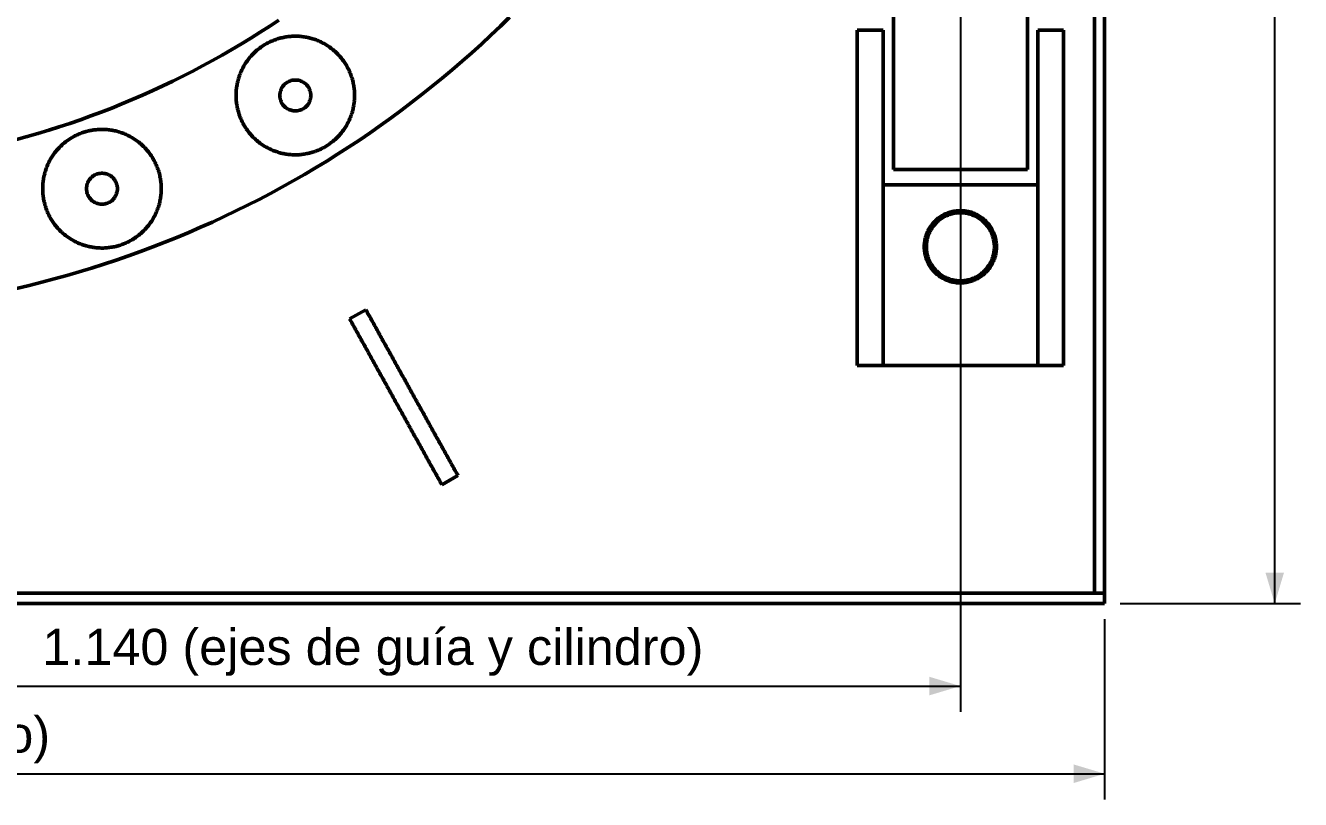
# Model space of a CAD drawing. Header units: millimetres. Extents: x 0 to 841, y 0 to 594.
# Drawn here: x 354.5 to 478.2, y 274 to 349 of the extents above; entities that cross this region are included whole.
import ezdxf
from ezdxf.enums import TextEntityAlignment as Align

# ---------------------------------------------------------------- set-up
doc = ezdxf.new("R2010")
doc.units = ezdxf.units.MM
for name, color, linetype, lineweight in [('COTA', 7, 'CONTINUOUS', 25), ('TXT', 7, 'CONTINUOUS', 25), ('VIS', 7, 'CONTINUOUS', 50)]:
    doc.layers.add(name, color=color, linetype=linetype, lineweight=lineweight)
doc.styles.add('STD', font='LiberationSans-Regular.ttf')

msp = doc.modelspace()

# ---------------------------------------------------------------- linework, layer by layer
at = {"layer": 'COTA'}
for p, q in [((475.75, 292.97), (475.75, 548.97)), ((445.25, 419.47), (445.25, 282.47)), ((460.75, 292.97), (478.25, 292.97)), ((459.25, 291.47), (459.25, 273.97)), ((331.25, 284.97), (445.25, 284.97)), ((203.25, 276.47), (459.25, 276.47))]:
    msp.add_line(p, q, dxfattribs=at)
for points in [[(475.75, 292.97), (476.65, 295.97), (474.85, 295.97)], [(445.25, 284.97), (442.25, 285.87), (442.25, 284.07)], [(459.25, 276.47), (456.25, 277.37), (456.25, 275.57)]]:
    msp.add_solid(points, dxfattribs=at)
at = {"layer": 'VIS'}
for points in [[(458.25, 293.97), (458.25, 547.97)], [(459.25, 293.97), (459.25, 547.97)], [(438.75, 335.06), (438.75, 368.56)], [(451.75, 368.56), (451.75, 335.06)], [(353.68, 323.52), (354.9, 323.81), (356.12, 324.12), (357.33, 324.44), (358.55, 324.77), (359.75, 325.12), (360.95, 325.49), (362.15, 325.87), (363.34, 326.26), (364.53, 326.68), (365.71, 327.1), (366.89, 327.54), (368.06, 328), (369.23, 328.47), (370.39, 328.95), (371.54, 329.45), (372.69, 329.96), (373.83, 330.49), (374.96, 331.03), (376.09, 331.59), (377.21, 332.16), (378.32, 332.74), (379.43, 333.34), (380.52, 333.96), (381.61, 334.58), (382.69, 335.22), (383.77, 335.87), (384.83, 336.54), (385.89, 337.22), (386.94, 337.91), (387.98, 338.62), (389.01, 339.34), (390.03, 340.07), (391.04, 340.82), (392.04, 341.58), (393.04, 342.35), (394.02, 343.13), (394.99, 343.92), (395.96, 344.73), (396.91, 345.55), (397.85, 346.38), (398.78, 347.22), (399.7, 348.08), (400.62, 348.94), (401.51, 349.82)], [(353.68, 337.95), (354.72, 338.24), (355.76, 338.54), (356.8, 338.86), (357.83, 339.18), (358.85, 339.52), (359.87, 339.88), (360.89, 340.24), (361.9, 340.62), (362.91, 341.01), (363.91, 341.42), (364.91, 341.83), (365.9, 342.26), (366.89, 342.7), (367.87, 343.16), (368.84, 343.63), (369.81, 344.1), (370.77, 344.59), (371.73, 345.1), (372.68, 345.61), (373.62, 346.14), (374.56, 346.68), (375.49, 347.23), (376.42, 347.79), (377.33, 348.36), (378.24, 348.95), (379.14, 349.54)], [(353.68, 337.95), (354.72, 338.24), (355.76, 338.54), (356.8, 338.86), (357.83, 339.18), (358.85, 339.52), (359.87, 339.88), (360.89, 340.24), (361.9, 340.62), (362.91, 341.01), (363.91, 341.42), (364.91, 341.83), (365.9, 342.26), (366.89, 342.7), (367.87, 343.16), (368.84, 343.63), (369.81, 344.1), (370.77, 344.59), (371.73, 345.1), (372.68, 345.61), (373.62, 346.14), (374.56, 346.68), (375.49, 347.23), (376.42, 347.79), (377.33, 348.36), (378.24, 348.95), (379.14, 349.54)], [(386.48, 342.23), (386.48, 342.35), (386.47, 342.47), (386.47, 342.59), (386.46, 342.71), (386.45, 342.83), (386.43, 342.95), (386.42, 343.07), (386.4, 343.18), (386.38, 343.3), (386.35, 343.42), (386.33, 343.54), (386.3, 343.65), (386.27, 343.77), (386.24, 343.89), (386.2, 344), (386.16, 344.11), (386.12, 344.23), (386.08, 344.34), (386.03, 344.45), (385.99, 344.56), (385.94, 344.67), (385.88, 344.78), (385.83, 344.88), (385.77, 344.99), (385.71, 345.1), (385.65, 345.2), (385.59, 345.3), (385.52, 345.4), (385.46, 345.5), (385.39, 345.6), (385.32, 345.7), (385.24, 345.79), (385.17, 345.88), (385.09, 345.98), (385.01, 346.07), (384.93, 346.15), (384.85, 346.24), (384.76, 346.33), (384.68, 346.41), (384.59, 346.49), (384.5, 346.57), (384.41, 346.65), (384.31, 346.72), (384.22, 346.8), (384.12, 346.87), (384.03, 346.94), (383.93, 347.01), (383.83, 347.07), (383.72, 347.14), (383.62, 347.2), (383.52, 347.26), (383.41, 347.31), (383.3, 347.37), (383.2, 347.42), (383.09, 347.47), (382.98, 347.52), (382.87, 347.57), (382.76, 347.61), (382.64, 347.65), (382.53, 347.69), (382.41, 347.73), (382.3, 347.76), (382.18, 347.79), (382.07, 347.82), (381.95, 347.85), (381.83, 347.87), (381.71, 347.89), (381.6, 347.91), (381.48, 347.93), (381.36, 347.94), (381.24, 347.96), (381.12, 347.97), (381, 347.97), (380.88, 347.98), (380.76, 347.98), (380.64, 347.98), (380.52, 347.97), (380.4, 347.97), (380.28, 347.96), (380.16, 347.95), (380.04, 347.94), (379.92, 347.92), (379.8, 347.9), (379.68, 347.88), (379.57, 347.86), (379.45, 347.83), (379.33, 347.81), (379.22, 347.78), (379.1, 347.74), (378.99, 347.71), (378.87, 347.67), (378.76, 347.63), (378.65, 347.59), (378.54, 347.54), (378.43, 347.5), (378.32, 347.45), (378.21, 347.4), (378.1, 347.34), (377.99, 347.29), (377.89, 347.23), (377.78, 347.17), (377.68, 347.11), (377.58, 347.04), (377.48, 346.97), (377.38, 346.91), (377.29, 346.83), (377.19, 346.76), (377.1, 346.69), (377, 346.61), (376.91, 346.53), (376.83, 346.45), (376.74, 346.37), (376.65, 346.28), (376.57, 346.2), (376.49, 346.11), (376.41, 346.02), (376.33, 345.93), (376.25, 345.84), (376.18, 345.74), (376.11, 345.65), (376.04, 345.55), (375.97, 345.45), (375.9, 345.35), (375.84, 345.25), (375.77, 345.15), (375.71, 345.04), (375.66, 344.94), (375.6, 344.83), (375.55, 344.72), (375.5, 344.61), (375.45, 344.51), (375.4, 344.39), (375.36, 344.28), (375.32, 344.17), (375.28, 344.06), (375.24, 343.94), (375.21, 343.83), (375.17, 343.71), (375.14, 343.6), (375.12, 343.48), (375.09, 343.36), (375.07, 343.24), (375.05, 343.13), (375.03, 343.01), (375.02, 342.89), (375, 342.77), (374.99, 342.65), (374.99, 342.53), (374.98, 342.41), (374.98, 342.29), (374.98, 342.17), (374.98, 342.05), (374.99, 341.93), (374.99, 341.81), (375, 341.69), (375.02, 341.57), (375.03, 341.45), (375.05, 341.33), (375.07, 341.21), (375.09, 341.1), (375.12, 340.98), (375.14, 340.86), (375.17, 340.75), (375.21, 340.63), (375.24, 340.51), (375.28, 340.4), (375.32, 340.29), (375.36, 340.17), (375.4, 340.06), (375.45, 339.95), (375.5, 339.84), (375.55, 339.73), (375.6, 339.63), (375.66, 339.52), (375.71, 339.41), (375.77, 339.31), (375.84, 339.21), (375.9, 339.11), (375.97, 339.01), (376.04, 338.91), (376.11, 338.81), (376.18, 338.71), (376.25, 338.62), (376.33, 338.53), (376.41, 338.44), (376.49, 338.35), (376.57, 338.26), (376.65, 338.17), (376.74, 338.09), (376.83, 338.01), (376.91, 337.93), (377, 337.85), (377.1, 337.77), (377.19, 337.7), (377.29, 337.62), (377.38, 337.55), (377.48, 337.48), (377.58, 337.42), (377.68, 337.35), (377.78, 337.29), (377.89, 337.23), (377.99, 337.17), (378.1, 337.12), (378.21, 337.06), (378.32, 337.01), (378.43, 336.96), (378.54, 336.91), (378.65, 336.87), (378.76, 336.83), (378.87, 336.79), (378.99, 336.75), (379.1, 336.71), (379.22, 336.68), (379.33, 336.65), (379.45, 336.62), (379.57, 336.6), (379.68, 336.57), (379.8, 336.55), (379.92, 336.54), (380.04, 336.52), (380.16, 336.51), (380.28, 336.5), (380.4, 336.49), (380.52, 336.48), (380.64, 336.48), (380.76, 336.48), (380.88, 336.48), (381, 336.49), (381.12, 336.49), (381.24, 336.5), (381.36, 336.51), (381.48, 336.53), (381.6, 336.54), (381.71, 336.56), (381.83, 336.59), (381.95, 336.61), (382.07, 336.64), (382.18, 336.67), (382.3, 336.7), (382.41, 336.73), (382.53, 336.77), (382.64, 336.81), (382.76, 336.85), (382.87, 336.89), (382.98, 336.94), (383.09, 336.98), (383.2, 337.04), (383.3, 337.09), (383.41, 337.14), (383.52, 337.2), (383.62, 337.26), (383.72, 337.32), (383.83, 337.38), (383.93, 337.45), (384.03, 337.52), (384.12, 337.59), (384.22, 337.66), (384.31, 337.73), (384.41, 337.81), (384.5, 337.89), (384.59, 337.97), (384.68, 338.05), (384.76, 338.13), (384.85, 338.22), (384.93, 338.3), (385.01, 338.39), (385.09, 338.48), (385.17, 338.57), (385.24, 338.67), (385.32, 338.76), (385.39, 338.86), (385.46, 338.96), (385.52, 339.06), (385.59, 339.16), (385.65, 339.26), (385.71, 339.36), (385.77, 339.47), (385.83, 339.57), (385.88, 339.68), (385.94, 339.79), (385.99, 339.9), (386.03, 340.01), (386.08, 340.12), (386.12, 340.23), (386.16, 340.34), (386.2, 340.46), (386.24, 340.57), (386.27, 340.69), (386.3, 340.8), (386.33, 340.92), (386.35, 341.04), (386.38, 341.15), (386.4, 341.27), (386.42, 341.39), (386.43, 341.51), (386.45, 341.63), (386.46, 341.75), (386.47, 341.87), (386.47, 341.99), (386.48, 342.11), (386.48, 342.23)], [(437.75, 348.56), (435.25, 348.56)], [(435.25, 316.06), (435.25, 348.56)], [(437.75, 316.06), (437.75, 348.56)], [(455.25, 348.56), (452.75, 348.56)], [(452.75, 316.06), (452.75, 348.56)], [(455.25, 316.06), (455.25, 348.56)], [(382.23, 342.23), (382.22, 342.35), (382.21, 342.47), (382.19, 342.59), (382.15, 342.7), (382.11, 342.82), (382.06, 342.93), (382, 343.03), (381.93, 343.13), (381.85, 343.22), (381.77, 343.31), (381.68, 343.39), (381.58, 343.46), (381.48, 343.53), (381.37, 343.58), (381.26, 343.63), (381.15, 343.67), (381.03, 343.7), (380.91, 343.72), (380.79, 343.73), (380.67, 343.73), (380.55, 343.72), (380.43, 343.7), (380.31, 343.67), (380.2, 343.63), (380.09, 343.58), (379.98, 343.53), (379.88, 343.46), (379.78, 343.39), (379.69, 343.31), (379.61, 343.22), (379.53, 343.13), (379.46, 343.03), (379.4, 342.93), (379.35, 342.82), (379.31, 342.7), (379.27, 342.59), (379.25, 342.47), (379.23, 342.35), (379.23, 342.23), (379.23, 342.11), (379.25, 341.99), (379.27, 341.87), (379.31, 341.75), (379.35, 341.64), (379.4, 341.53), (379.46, 341.43), (379.53, 341.33), (379.61, 341.23), (379.69, 341.15), (379.78, 341.07), (379.88, 340.99), (379.98, 340.93), (380.09, 340.87), (380.2, 340.83), (380.31, 340.79), (380.43, 340.76), (380.55, 340.74), (380.67, 340.73), (380.79, 340.73), (380.91, 340.74), (381.03, 340.76), (381.15, 340.79), (381.26, 340.83), (381.37, 340.87), (381.48, 340.93), (381.58, 340.99), (381.68, 341.07), (381.77, 341.15), (381.85, 341.23), (381.93, 341.33), (382, 341.43), (382.06, 341.53), (382.11, 341.64), (382.15, 341.75), (382.19, 341.87), (382.21, 341.99), (382.22, 342.11), (382.23, 342.23)], [(367.72, 333.19), (367.71, 333.31), (367.71, 333.43), (367.7, 333.55), (367.7, 333.67), (367.68, 333.79), (367.67, 333.91), (367.65, 334.03), (367.64, 334.15), (367.61, 334.27), (367.59, 334.38), (367.57, 334.5), (367.54, 334.62), (367.51, 334.73), (367.47, 334.85), (367.44, 334.96), (367.4, 335.08), (367.36, 335.19), (367.31, 335.3), (367.27, 335.41), (367.22, 335.52), (367.17, 335.63), (367.12, 335.74), (367.07, 335.85), (367.01, 335.95), (366.95, 336.06), (366.89, 336.16), (366.83, 336.26), (366.76, 336.37), (366.69, 336.47), (366.62, 336.56), (366.55, 336.66), (366.48, 336.75), (366.4, 336.85), (366.33, 336.94), (366.25, 337.03), (366.17, 337.12), (366.08, 337.21), (366, 337.29), (365.91, 337.37), (365.83, 337.46), (365.74, 337.53), (365.64, 337.61), (365.55, 337.69), (365.46, 337.76), (365.36, 337.83), (365.26, 337.9), (365.16, 337.97), (365.06, 338.04), (364.96, 338.1), (364.86, 338.16), (364.75, 338.22), (364.65, 338.28), (364.54, 338.33), (364.43, 338.39), (364.32, 338.44), (364.21, 338.48), (364.1, 338.53), (363.99, 338.57), (363.88, 338.62), (363.77, 338.65), (363.65, 338.69), (363.54, 338.72), (363.42, 338.76), (363.3, 338.79), (363.19, 338.81), (363.07, 338.84), (362.95, 338.86), (362.83, 338.88), (362.71, 338.89), (362.59, 338.91), (362.48, 338.92), (362.36, 338.93), (362.24, 338.94), (362.12, 338.94), (362, 338.94), (361.88, 338.94), (361.76, 338.94), (361.64, 338.93), (361.52, 338.93), (361.4, 338.91), (361.28, 338.9), (361.16, 338.89), (361.04, 338.87), (360.92, 338.85), (360.8, 338.82), (360.69, 338.8), (360.57, 338.77), (360.45, 338.74), (360.34, 338.71), (360.22, 338.67), (360.11, 338.63), (360, 338.6), (359.88, 338.55), (359.77, 338.51), (359.66, 338.46), (359.55, 338.41), (359.44, 338.36), (359.34, 338.31), (359.23, 338.25), (359.13, 338.19), (359.02, 338.13), (358.92, 338.07), (358.82, 338), (358.72, 337.94), (358.62, 337.87), (358.52, 337.8), (358.43, 337.73), (358.33, 337.65), (358.24, 337.57), (358.15, 337.5), (358.06, 337.41), (357.98, 337.33), (357.89, 337.25), (357.81, 337.16), (357.72, 337.07), (357.64, 336.99), (357.57, 336.89), (357.49, 336.8), (357.41, 336.71), (357.34, 336.61), (357.27, 336.51), (357.2, 336.42), (357.14, 336.32), (357.07, 336.21), (357.01, 336.11), (356.95, 336.01), (356.89, 335.9), (356.84, 335.8), (356.79, 335.69), (356.73, 335.58), (356.69, 335.47), (356.64, 335.36), (356.6, 335.25), (356.55, 335.13), (356.51, 335.02), (356.48, 334.91), (356.44, 334.79), (356.41, 334.68), (356.38, 334.56), (356.35, 334.44), (356.33, 334.33), (356.31, 334.21), (356.29, 334.09), (356.27, 333.97), (356.25, 333.85), (356.24, 333.73), (356.23, 333.61), (356.22, 333.49), (356.22, 333.37), (356.22, 333.25), (356.22, 333.13), (356.22, 333.01), (356.22, 332.89), (356.23, 332.77), (356.24, 332.65), (356.25, 332.53), (356.27, 332.42), (356.29, 332.3), (356.31, 332.18), (356.33, 332.06), (356.35, 331.94), (356.38, 331.83), (356.41, 331.71), (356.44, 331.59), (356.48, 331.48), (356.51, 331.36), (356.55, 331.25), (356.6, 331.14), (356.64, 331.03), (356.69, 330.92), (356.73, 330.81), (356.79, 330.7), (356.84, 330.59), (356.89, 330.48), (356.95, 330.38), (357.01, 330.27), (357.07, 330.17), (357.14, 330.07), (357.2, 329.97), (357.27, 329.87), (357.34, 329.77), (357.41, 329.68), (357.49, 329.58), (357.57, 329.49), (357.64, 329.4), (357.72, 329.31), (357.81, 329.22), (357.89, 329.14), (357.98, 329.05), (358.06, 328.97), (358.15, 328.89), (358.24, 328.81), (358.33, 328.74), (358.43, 328.66), (358.52, 328.59), (358.62, 328.52), (358.72, 328.45), (358.82, 328.38), (358.92, 328.32), (359.02, 328.25), (359.13, 328.19), (359.23, 328.14), (359.34, 328.08), (359.44, 328.03), (359.55, 327.97), (359.66, 327.92), (359.77, 327.88), (359.88, 327.83), (360, 327.79), (360.11, 327.75), (360.22, 327.71), (360.34, 327.68), (360.45, 327.65), (360.57, 327.62), (360.69, 327.59), (360.8, 327.56), (360.92, 327.54), (361.04, 327.52), (361.16, 327.5), (361.28, 327.48), (361.4, 327.47), (361.52, 327.46), (361.64, 327.45), (361.76, 327.45), (361.88, 327.44), (362, 327.44), (362.12, 327.44), (362.24, 327.45), (362.36, 327.46), (362.48, 327.47), (362.59, 327.48), (362.71, 327.49), (362.83, 327.51), (362.95, 327.53), (363.07, 327.55), (363.19, 327.57), (363.3, 327.6), (363.42, 327.63), (363.54, 327.66), (363.65, 327.7), (363.77, 327.73), (363.88, 327.77), (363.99, 327.81), (364.1, 327.86), (364.21, 327.9), (364.32, 327.95), (364.43, 328), (364.54, 328.05), (364.65, 328.11), (364.75, 328.16), (364.86, 328.22), (364.96, 328.28), (365.06, 328.35), (365.16, 328.41), (365.26, 328.48), (365.36, 328.55), (365.46, 328.62), (365.55, 328.7), (365.64, 328.77), (365.74, 328.85), (365.83, 328.93), (365.91, 329.01), (366, 329.1), (366.08, 329.18), (366.17, 329.27), (366.25, 329.36), (366.33, 329.45), (366.4, 329.54), (366.48, 329.63), (366.55, 329.73), (366.62, 329.82), (366.69, 329.92), (366.76, 330.02), (366.83, 330.12), (366.89, 330.22), (366.95, 330.33), (367.01, 330.43), (367.07, 330.54), (367.12, 330.64), (367.17, 330.75), (367.22, 330.86), (367.27, 330.97), (367.31, 331.08), (367.36, 331.2), (367.4, 331.31), (367.44, 331.42), (367.47, 331.54), (367.51, 331.65), (367.54, 331.77), (367.57, 331.88), (367.59, 332), (367.61, 332.12), (367.64, 332.24), (367.65, 332.36), (367.67, 332.47), (367.68, 332.59), (367.7, 332.71), (367.7, 332.83), (367.71, 332.95), (367.71, 333.07), (367.72, 333.19)], [(363.47, 333.19), (363.46, 333.31), (363.45, 333.43), (363.42, 333.55), (363.39, 333.67), (363.35, 333.78), (363.29, 333.89), (363.23, 333.99), (363.17, 334.09), (363.09, 334.19), (363.01, 334.27), (362.91, 334.35), (362.82, 334.43), (362.72, 334.49), (362.61, 334.55), (362.5, 334.6), (362.38, 334.63), (362.27, 334.66), (362.15, 334.68), (362.03, 334.69), (361.91, 334.69), (361.79, 334.68), (361.67, 334.66), (361.55, 334.63), (361.43, 334.6), (361.32, 334.55), (361.22, 334.49), (361.11, 334.43), (361.02, 334.35), (360.93, 334.27), (360.84, 334.19), (360.77, 334.09), (360.7, 333.99), (360.64, 333.89), (360.59, 333.78), (360.54, 333.67), (360.51, 333.55), (360.49, 333.43), (360.47, 333.31), (360.47, 333.19), (360.47, 333.07), (360.49, 332.95), (360.51, 332.83), (360.54, 332.72), (360.59, 332.6), (360.64, 332.5), (360.7, 332.39), (360.77, 332.29), (360.84, 332.2), (360.93, 332.11), (361.02, 332.03), (361.11, 331.96), (361.22, 331.89), (361.32, 331.84), (361.43, 331.79), (361.55, 331.75), (361.67, 331.72), (361.79, 331.7), (361.91, 331.69), (362.03, 331.69), (362.15, 331.7), (362.27, 331.72), (362.38, 331.75), (362.5, 331.79), (362.61, 331.84), (362.72, 331.89), (362.82, 331.96), (362.91, 332.03), (363.01, 332.11), (363.09, 332.2), (363.17, 332.29), (363.23, 332.39), (363.29, 332.5), (363.35, 332.6), (363.39, 332.72), (363.42, 332.83), (363.45, 332.95), (363.46, 333.07), (363.47, 333.19)], [(451.75, 335.06), (451.63, 335.06), (451.51, 335.06), (451.39, 335.06), (451.27, 335.06), (451.15, 335.06), (451.03, 335.06), (450.91, 335.06), (450.79, 335.06), (450.67, 335.06), (450.55, 335.06), (450.43, 335.06), (450.31, 335.06), (450.19, 335.06), (450.06, 335.06), (449.94, 335.06), (449.82, 335.06), (449.7, 335.06), (449.58, 335.06), (449.46, 335.06), (449.34, 335.06), (449.22, 335.06), (449.1, 335.06), (448.98, 335.06), (448.86, 335.06), (448.74, 335.06), (448.62, 335.06), (448.5, 335.06), (448.38, 335.06), (448.26, 335.06), (448.14, 335.06), (448.02, 335.06), (447.9, 335.06), (447.78, 335.06), (447.66, 335.06), (447.54, 335.06), (447.42, 335.06), (447.3, 335.06), (447.18, 335.06), (447.06, 335.06), (446.94, 335.06), (446.81, 335.06), (446.69, 335.06), (446.57, 335.06), (446.45, 335.06), (446.33, 335.06), (446.21, 335.06), (446.09, 335.06), (445.97, 335.06), (445.85, 335.06), (445.73, 335.06), (445.61, 335.06), (445.49, 335.06), (445.37, 335.06), (445.25, 335.06), (445.13, 335.06), (445.01, 335.06), (444.89, 335.06), (444.77, 335.06), (444.65, 335.06), (444.53, 335.06), (444.41, 335.06), (444.29, 335.06), (444.17, 335.06), (444.05, 335.06), (443.93, 335.06), (443.81, 335.06), (443.69, 335.06), (443.56, 335.06), (443.44, 335.06), (443.32, 335.06), (443.2, 335.06), (443.08, 335.06), (442.96, 335.06), (442.84, 335.06), (442.72, 335.06), (442.6, 335.06), (442.48, 335.06), (442.36, 335.06), (442.24, 335.06), (442.12, 335.06), (442, 335.06), (441.88, 335.06), (441.76, 335.06), (441.64, 335.06), (441.52, 335.06), (441.4, 335.06), (441.28, 335.06), (441.16, 335.06), (441.04, 335.06), (440.92, 335.06), (440.8, 335.06), (440.68, 335.06), (440.56, 335.06), (440.44, 335.06), (440.31, 335.06), (440.19, 335.06), (440.07, 335.06), (439.95, 335.06), (439.83, 335.06), (439.71, 335.06), (439.59, 335.06), (439.47, 335.06), (439.35, 335.06), (439.23, 335.06), (439.11, 335.06), (438.99, 335.06), (438.87, 335.06), (438.75, 335.06)], [(437.75, 316.06), (437.75, 333.56)], [(452.75, 333.56), (437.75, 333.56)], [(452.75, 316.06), (452.75, 333.56)], [(448.75, 327.56), (448.75, 327.68), (448.74, 327.8), (448.73, 327.92), (448.72, 328.04), (448.7, 328.16), (448.68, 328.28), (448.65, 328.39), (448.62, 328.51), (448.58, 328.63), (448.55, 328.74), (448.5, 328.85), (448.46, 328.96), (448.41, 329.07), (448.35, 329.18), (448.3, 329.29), (448.24, 329.39), (448.17, 329.49), (448.1, 329.59), (448.03, 329.69), (447.96, 329.78), (447.88, 329.87), (447.8, 329.96), (447.71, 330.05), (447.63, 330.13), (447.54, 330.21), (447.45, 330.29), (447.35, 330.36), (447.25, 330.43), (447.15, 330.5), (447.05, 330.56), (446.95, 330.62), (446.84, 330.68), (446.73, 330.73), (446.62, 330.78), (446.51, 330.83), (446.4, 330.87), (446.29, 330.9), (446.17, 330.94), (446.05, 330.97), (445.94, 330.99), (445.82, 331.01), (445.7, 331.03), (445.58, 331.05), (445.46, 331.06), (445.34, 331.06), (445.22, 331.06), (445.1, 331.06), (444.98, 331.05), (444.86, 331.04), (444.74, 331.02), (444.62, 331), (444.5, 330.98), (444.39, 330.95), (444.27, 330.92), (444.16, 330.89), (444.04, 330.85), (443.93, 330.8), (443.82, 330.76), (443.71, 330.71), (443.61, 330.65), (443.5, 330.59), (443.4, 330.53), (443.3, 330.47), (443.2, 330.4), (443.1, 330.32), (443.01, 330.25), (442.92, 330.17), (442.83, 330.09), (442.74, 330), (442.66, 329.92), (442.58, 329.83), (442.51, 329.73), (442.43, 329.64), (442.36, 329.54), (442.3, 329.44), (442.23, 329.34), (442.17, 329.23), (442.12, 329.13), (442.07, 329.02), (442.02, 328.91), (441.97, 328.8), (441.93, 328.68), (441.9, 328.57), (441.87, 328.45), (441.84, 328.34), (441.81, 328.22), (441.79, 328.1), (441.78, 327.98), (441.76, 327.86), (441.75, 327.74), (441.75, 327.62), (441.75, 327.5), (441.75, 327.38), (441.76, 327.26), (441.78, 327.14), (441.79, 327.02), (441.81, 326.9), (441.84, 326.79), (441.87, 326.67), (441.9, 326.55), (441.93, 326.44), (441.97, 326.33), (442.02, 326.22), (442.07, 326.1), (442.12, 326), (442.17, 325.89), (442.23, 325.79), (442.3, 325.68), (442.36, 325.58), (442.43, 325.48), (442.51, 325.39), (442.58, 325.3), (442.66, 325.21), (442.74, 325.12), (442.83, 325.03), (442.92, 324.95), (443.01, 324.87), (443.1, 324.8), (443.2, 324.73), (443.3, 324.66), (443.4, 324.59), (443.5, 324.53), (443.61, 324.47), (443.71, 324.42), (443.82, 324.37), (443.93, 324.32), (444.04, 324.28), (444.16, 324.24), (444.27, 324.2), (444.39, 324.17), (444.5, 324.14), (444.62, 324.12), (444.74, 324.1), (444.86, 324.08), (444.98, 324.07), (445.1, 324.06), (445.22, 324.06), (445.34, 324.06), (445.46, 324.07), (445.58, 324.08), (445.7, 324.09), (445.82, 324.11), (445.94, 324.13), (446.05, 324.15), (446.17, 324.18), (446.29, 324.22), (446.4, 324.26), (446.51, 324.3), (446.62, 324.34), (446.73, 324.39), (446.84, 324.44), (446.95, 324.5), (447.05, 324.56), (447.15, 324.62), (447.25, 324.69), (447.35, 324.76), (447.45, 324.84), (447.54, 324.91), (447.63, 324.99), (447.71, 325.08), (447.8, 325.16), (447.88, 325.25), (447.96, 325.34), (448.03, 325.44), (448.1, 325.53), (448.17, 325.63), (448.24, 325.73), (448.3, 325.84), (448.35, 325.94), (448.41, 326.05), (448.46, 326.16), (448.5, 326.27), (448.55, 326.38), (448.58, 326.5), (448.62, 326.61), (448.65, 326.73), (448.68, 326.85), (448.7, 326.96), (448.72, 327.08), (448.73, 327.2), (448.74, 327.32), (448.75, 327.44), (448.75, 327.56)], [(448.55, 327.56), (448.55, 327.68), (448.54, 327.8), (448.53, 327.92), (448.51, 328.04), (448.5, 328.16), (448.47, 328.28), (448.44, 328.4), (448.41, 328.51), (448.37, 328.63), (448.33, 328.74), (448.29, 328.85), (448.24, 328.96), (448.18, 329.07), (448.13, 329.18), (448.07, 329.28), (448, 329.38), (447.93, 329.48), (447.86, 329.58), (447.79, 329.67), (447.71, 329.76), (447.63, 329.85), (447.54, 329.94), (447.45, 330.02), (447.36, 330.1), (447.27, 330.17), (447.17, 330.25), (447.07, 330.31), (446.97, 330.38), (446.87, 330.44), (446.76, 330.5), (446.65, 330.55), (446.54, 330.6), (446.43, 330.64), (446.32, 330.68), (446.2, 330.72), (446.08, 330.75), (445.97, 330.78), (445.85, 330.81), (445.73, 330.83), (445.61, 330.84), (445.49, 330.85), (445.37, 330.86), (445.25, 330.86), (445.13, 330.86), (445.01, 330.85), (444.89, 330.84), (444.77, 330.83), (444.65, 330.81), (444.53, 330.78), (444.42, 330.75), (444.3, 330.72), (444.18, 330.68), (444.07, 330.64), (443.96, 330.6), (443.85, 330.55), (443.74, 330.5), (443.63, 330.44), (443.53, 330.38), (443.43, 330.31), (443.33, 330.25), (443.23, 330.17), (443.14, 330.1), (443.05, 330.02), (442.96, 329.94), (442.87, 329.85), (442.79, 329.76), (442.71, 329.67), (442.64, 329.58), (442.57, 329.48), (442.5, 329.38), (442.43, 329.28), (442.37, 329.18), (442.32, 329.07), (442.26, 328.96), (442.21, 328.85), (442.17, 328.74), (442.13, 328.63), (442.09, 328.51), (442.06, 328.4), (442.03, 328.28), (442, 328.16), (441.99, 328.04), (441.97, 327.92), (441.96, 327.8), (441.95, 327.68), (441.95, 327.56), (441.95, 327.44), (441.96, 327.32), (441.97, 327.2), (441.99, 327.08), (442, 326.96), (442.03, 326.84), (442.06, 326.73), (442.09, 326.61), (442.13, 326.5), (442.17, 326.38), (442.21, 326.27), (442.26, 326.16), (442.32, 326.05), (442.37, 325.95), (442.43, 325.84), (442.5, 325.74), (442.57, 325.64), (442.64, 325.54), (442.71, 325.45), (442.79, 325.36), (442.87, 325.27), (442.96, 325.19), (443.05, 325.1), (443.14, 325.02), (443.23, 324.95), (443.33, 324.88), (443.43, 324.81), (443.53, 324.74), (443.63, 324.68), (443.74, 324.63), (443.85, 324.57), (443.96, 324.52), (444.07, 324.48), (444.18, 324.44), (444.3, 324.4), (444.42, 324.37), (444.53, 324.34), (444.65, 324.32), (444.77, 324.3), (444.89, 324.28), (445.01, 324.27), (445.13, 324.26), (445.25, 324.26), (445.37, 324.26), (445.49, 324.27), (445.61, 324.28), (445.73, 324.3), (445.85, 324.32), (445.97, 324.34), (446.08, 324.37), (446.2, 324.4), (446.32, 324.44), (446.43, 324.48), (446.54, 324.52), (446.65, 324.57), (446.76, 324.63), (446.87, 324.68), (446.97, 324.74), (447.07, 324.81), (447.17, 324.88), (447.27, 324.95), (447.36, 325.02), (447.45, 325.1), (447.54, 325.19), (447.63, 325.27), (447.71, 325.36), (447.79, 325.45), (447.86, 325.54), (447.93, 325.64), (448, 325.74), (448.07, 325.84), (448.13, 325.95), (448.18, 326.05), (448.24, 326.16), (448.29, 326.27), (448.33, 326.38), (448.37, 326.5), (448.41, 326.61), (448.44, 326.73), (448.47, 326.84), (448.5, 326.96), (448.51, 327.08), (448.53, 327.2), (448.54, 327.32), (448.55, 327.44), (448.55, 327.56)], [(386, 320.58), (387.57, 321.45)], [(394.93, 304.49), (394.87, 304.6), (394.81, 304.71), (394.76, 304.81), (394.7, 304.92), (394.64, 305.02), (394.58, 305.13), (394.52, 305.23), (394.46, 305.34), (394.41, 305.44), (394.35, 305.55), (394.29, 305.65), (394.23, 305.76), (394.17, 305.86), (394.11, 305.97), (394.06, 306.07), (394, 306.18), (393.94, 306.28), (393.88, 306.39), (393.82, 306.49), (393.76, 306.6), (393.7, 306.7), (393.65, 306.81), (393.59, 306.91), (393.53, 307.02), (393.47, 307.12), (393.41, 307.23), (393.35, 307.33), (393.3, 307.44), (393.24, 307.54), (393.18, 307.65), (393.12, 307.75), (393.06, 307.86), (393, 307.96), (392.95, 308.07), (392.89, 308.17), (392.83, 308.28), (392.77, 308.38), (392.71, 308.49), (392.65, 308.59), (392.6, 308.7), (392.54, 308.8), (392.48, 308.91), (392.42, 309.02), (392.36, 309.12), (392.3, 309.23), (392.24, 309.33), (392.19, 309.44), (392.13, 309.54), (392.07, 309.65), (392.01, 309.75), (391.95, 309.86), (391.89, 309.96), (391.84, 310.07), (391.78, 310.17), (391.72, 310.28), (391.66, 310.38), (391.6, 310.49), (391.54, 310.59), (391.49, 310.7), (391.43, 310.8), (391.37, 310.91), (391.31, 311.01), (391.25, 311.12), (391.19, 311.22), (391.13, 311.33), (391.08, 311.43), (391.02, 311.54), (390.96, 311.64), (390.9, 311.75), (390.84, 311.85), (390.78, 311.96), (390.73, 312.06), (390.67, 312.17), (390.61, 312.27), (390.55, 312.38), (390.49, 312.48), (390.43, 312.59), (390.38, 312.69), (390.32, 312.8), (390.26, 312.9), (390.2, 313.01), (390.14, 313.12), (390.08, 313.22), (390.03, 313.33), (389.97, 313.43), (389.91, 313.54), (389.85, 313.64), (389.79, 313.75), (389.73, 313.85), (389.67, 313.96), (389.62, 314.06), (389.56, 314.17), (389.5, 314.27), (389.44, 314.38), (389.38, 314.48), (389.32, 314.59), (389.27, 314.69), (389.21, 314.8), (389.15, 314.9), (389.09, 315.01), (389.03, 315.11), (388.97, 315.22), (388.92, 315.32), (388.86, 315.43), (388.8, 315.53), (388.74, 315.64), (388.68, 315.74), (388.62, 315.85), (388.57, 315.95), (388.51, 316.06), (388.45, 316.16), (388.39, 316.27), (388.33, 316.37), (388.27, 316.48), (388.21, 316.58), (388.16, 316.69), (388.1, 316.79), (388.04, 316.9), (387.98, 317), (387.92, 317.11), (387.86, 317.22), (387.81, 317.32), (387.75, 317.43), (387.69, 317.53), (387.63, 317.64), (387.57, 317.74), (387.51, 317.85), (387.46, 317.95), (387.4, 318.06), (387.34, 318.16), (387.28, 318.27), (387.22, 318.37), (387.16, 318.48), (387.11, 318.58), (387.05, 318.69), (386.99, 318.79), (386.93, 318.9), (386.87, 319), (386.81, 319.11), (386.75, 319.21), (386.7, 319.32), (386.64, 319.42), (386.58, 319.53), (386.52, 319.63), (386.46, 319.74), (386.4, 319.84), (386.35, 319.95), (386.29, 320.05), (386.23, 320.16), (386.17, 320.26), (386.11, 320.37), (386.05, 320.47), (386, 320.58)], [(396.5, 305.37), (396.45, 305.47), (396.39, 305.58), (396.33, 305.68), (396.27, 305.79), (396.21, 305.89), (396.15, 306), (396.1, 306.1), (396.04, 306.21), (395.98, 306.32), (395.92, 306.42), (395.86, 306.53), (395.8, 306.63), (395.75, 306.74), (395.69, 306.84), (395.63, 306.95), (395.57, 307.05), (395.51, 307.16), (395.45, 307.26), (395.39, 307.37), (395.34, 307.47), (395.28, 307.58), (395.22, 307.68), (395.16, 307.79), (395.1, 307.89), (395.04, 308), (394.99, 308.1), (394.93, 308.21), (394.87, 308.31), (394.81, 308.42), (394.75, 308.52), (394.69, 308.63), (394.64, 308.73), (394.58, 308.84), (394.52, 308.94), (394.46, 309.05), (394.4, 309.15), (394.34, 309.26), (394.29, 309.36), (394.23, 309.47), (394.17, 309.57), (394.11, 309.68), (394.05, 309.78), (393.99, 309.89), (393.93, 309.99), (393.88, 310.1), (393.82, 310.2), (393.76, 310.31), (393.7, 310.42), (393.64, 310.52), (393.58, 310.63), (393.53, 310.73), (393.47, 310.84), (393.41, 310.94), (393.35, 311.05), (393.29, 311.15), (393.23, 311.26), (393.18, 311.36), (393.12, 311.47), (393.06, 311.57), (393, 311.68), (392.94, 311.78), (392.88, 311.89), (392.83, 311.99), (392.77, 312.1), (392.71, 312.2), (392.65, 312.31), (392.59, 312.41), (392.53, 312.52), (392.47, 312.62), (392.42, 312.73), (392.36, 312.83), (392.3, 312.94), (392.24, 313.04), (392.18, 313.15), (392.12, 313.25), (392.07, 313.36), (392.01, 313.46), (391.95, 313.57), (391.89, 313.67), (391.83, 313.78), (391.77, 313.88), (391.72, 313.99), (391.66, 314.09), (391.6, 314.2), (391.54, 314.3), (391.48, 314.41), (391.42, 314.52), (391.37, 314.62), (391.31, 314.73), (391.25, 314.83), (391.19, 314.94), (391.13, 315.04), (391.07, 315.15), (391.01, 315.25), (390.96, 315.36), (390.9, 315.46), (390.84, 315.57), (390.78, 315.67), (390.72, 315.78), (390.66, 315.88), (390.61, 315.99), (390.55, 316.09), (390.49, 316.2), (390.43, 316.3), (390.37, 316.41), (390.31, 316.51), (390.26, 316.62), (390.2, 316.72), (390.14, 316.83), (390.08, 316.93), (390.02, 317.04), (389.96, 317.14), (389.9, 317.25), (389.85, 317.35), (389.79, 317.46), (389.73, 317.56), (389.67, 317.67), (389.61, 317.77), (389.55, 317.88), (389.5, 317.98), (389.44, 318.09), (389.38, 318.19), (389.32, 318.3), (389.26, 318.4), (389.2, 318.51), (389.15, 318.61), (389.09, 318.72), (389.03, 318.83), (388.97, 318.93), (388.91, 319.04), (388.85, 319.14), (388.8, 319.25), (388.74, 319.35), (388.68, 319.46), (388.62, 319.56), (388.56, 319.67), (388.5, 319.77), (388.44, 319.88), (388.39, 319.98), (388.33, 320.09), (388.27, 320.19), (388.21, 320.3), (388.15, 320.4), (388.09, 320.51), (388.04, 320.61), (387.98, 320.72), (387.92, 320.82), (387.86, 320.93), (387.8, 321.03), (387.74, 321.14), (387.69, 321.24), (387.63, 321.35), (387.57, 321.45)], [(437.75, 316.06), (435.25, 316.06)], [(452.75, 316.06), (437.75, 316.06)], [(455.25, 316.06), (452.75, 316.06)], [(396.5, 305.37), (394.93, 304.49)], [(203.25, 293.97), (459.25, 293.97)], [(458.25, 293.97), (459.25, 293.97)], [(459.25, 292.97), (459.25, 293.97)], [(203.25, 292.97), (459.25, 292.97)]]:
    msp.add_lwpolyline(points, dxfattribs=at)

# ---------------------------------------------------------------- texts
at = {"layer": 'TXT', "style": 'STD'}
for s, p in [('1.140 (ejes de guía y cilindro)', (388.25, 285.97)), ('2.560 (huella de apoyo)', (331.25, 277.47))]:
    msp.add_text(s, height=3.5, dxfattribs=at).set_placement(p, align=Align.BOTTOM_CENTER)

doc.saveas('drawing.dxf')
